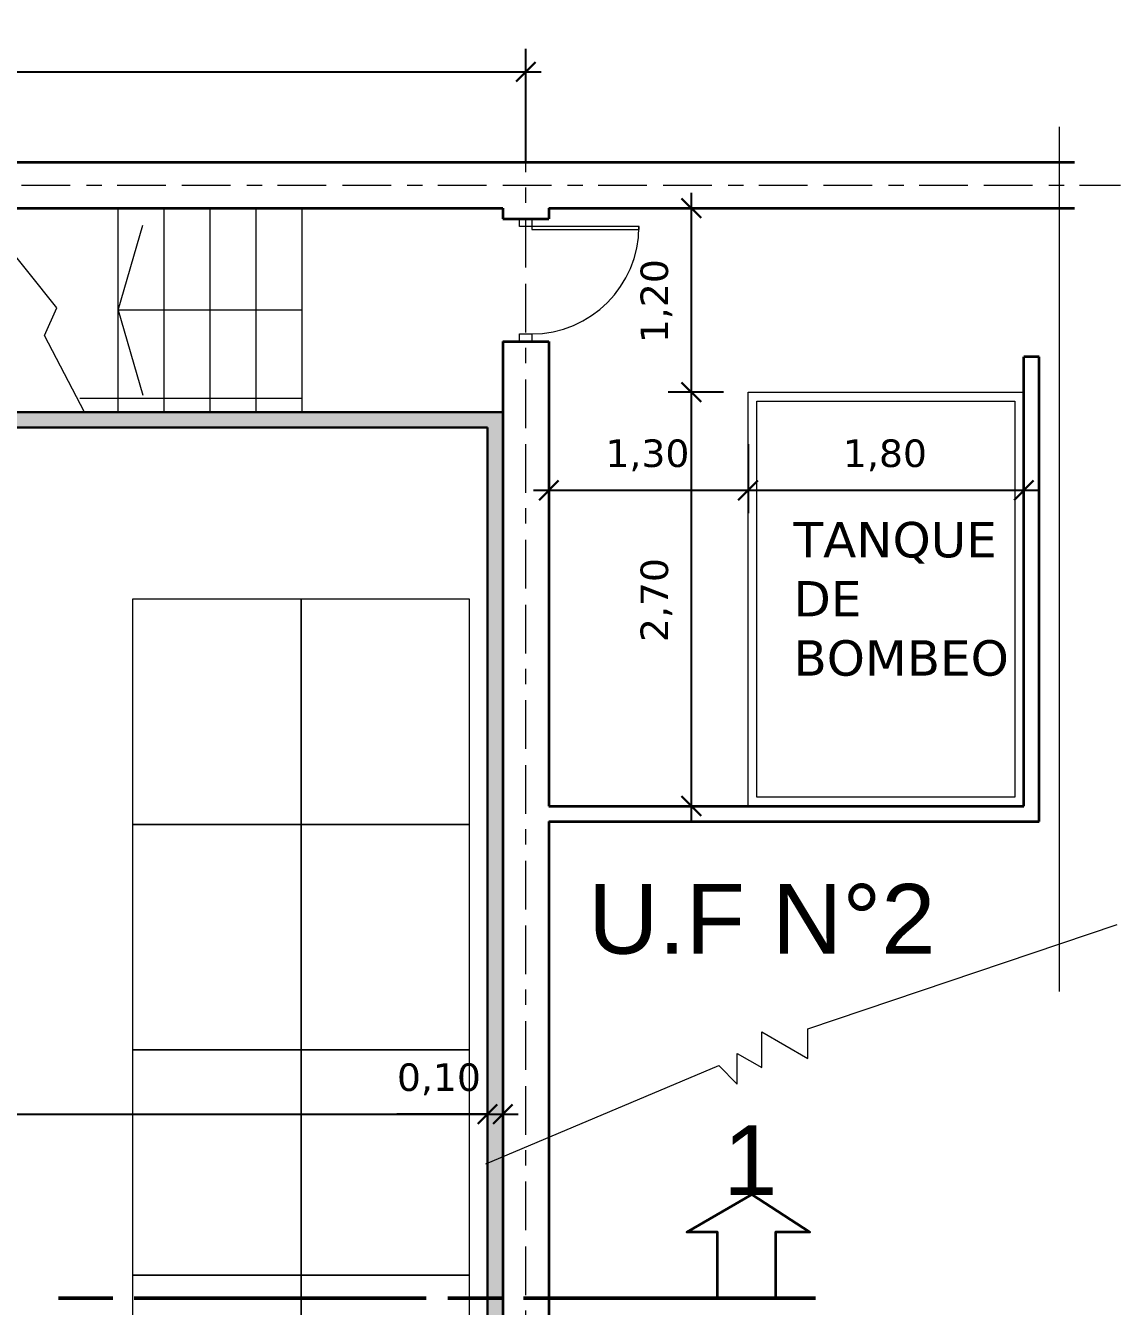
# Model space of a CAD drawing. Header units: metres. Extents: x -16.9 to 45.1, y -12.2 to 64.8.
# Drawn here: x 5.76 to 12.9, y 36.45 to 44.8 of the extents above; entities that cross this region are included whole.
import ezdxf

# ---------------------------------------------------------------- set-up
doc = ezdxf.new("R2010")
doc.units = ezdxf.units.M
doc.header["$LTSCALE"] = 0.508
doc.header["$PDMODE"] = 1
doc.header["$PDSIZE"] = -2
doc.linetypes.add('STYLE_07', pattern=[1.875, 0.625, -0.20828, 0.625, -0.20836, 0.06943, -0.13893])
doc.linetypes.add('STYLE_09', pattern=[5, 3.75, -0.277785, 0.69443, -0.277785])
doc.layers.get('0').update_dxf_attribs({"lineweight": 18})
for name, color, linetype, lineweight in [('CARPINTERIA', 7, 'Continuous', 13), ('Dimension', 7, 'Continuous', 5), ('ESTANTERIA', 7, 'Continuous', 18), ('Muros', 7, 'Continuous', 35), ('None', 7, 'Continuous', 5), ('panel nuevo', 7, 'Continuous', 30), ('Textos grales', 7, 'Continuous', 9)]:
    doc.layers.add(name, color=color, linetype=linetype, lineweight=lineweight)
doc.styles.add('Arial', font='arial.ttf')
doc.styles.add('Verdana', font='verdana.ttf')
doc.dimstyles.new('personal', dxfattribs={"dimtxt": 0.227376, "dimasz": 0.179989, "dimexe": 0.15, "dimexo": 0.159, "dimgap": 0.001, "dimtad": 1, "dimzin": 3, "dimtxsty": 'Arial', "dimblk": 'VW_SLASH', "dimcen": 0, "dimdle": 0.001, "dimazin": 0, "dimtfac": 0.8, "dimtix": 1, "dimtmove": 0, "dimatfit": 0, "dimldrblk": 'VW_CONCAVEFILLED', "dimfxl": 0, "dimfrac": 2, "dimtolj": 1, "dimtzin": 3, "dimarcsym": 0})
pattern_1 = [(0, (0.94279, 11.969912), (0.050229492, 0.029000004), [0.03348633, -0.06697266]), (120, (0.94279, 11.969912), (-0.050229486, 0.029000014), [0.03348633, -0.06697266]), (60, (0.976275, 12.027912), (6e-09, 0.058000018), [0.03348633, -0.06697266])]

# ---------------------------------------------------------------- blocks, each defined once
blk = doc.blocks.new('P 0.80 (0.10)')
at = {"layer": 'CARPINTERIA', "color": 0, "flags": 128}
for points in [[(-0.33, 0.739), (-0.35, 0.739), (-0.35, 0.04), (-0.33, 0.04)], [(-0.4, 0.0395), (-0.35, 0.0395), (-0.35, -0.0405), (-0.4, -0.0405)], [(0.35, 0.0395), (0.4, 0.0395), (0.4, -0.0405), (0.35, -0.0405)]]:
    blk.add_lwpolyline(points, close=True, dxfattribs=at)
at = {"layer": 'CARPINTERIA', "color": 0}
blk.add_arc((-0.35, 0.038), 0.7, 0, 90, dxfattribs=at)
blk = doc.blocks.new('*D34')
at = {"layer": 'Defpoints', "color": 0, "lineweight": 0, "transparency": 16777216}
for p in [(0.78, 37.7), (8.77, 37.04), (0.78, 36.83)]:
    blk.add_point(p, dxfattribs=at)
at = {"layer": 'Dimension', "color": 0, "lineweight": -2, "transparency": 16777216}
for p, q in [((0.78, 36.989), (0.78, 37.85)), ((8.77, 37.199), (8.77, 37.85)), ((0.68, 37.7), (0.78, 37.7)), ((0.78, 37.7), (8.77, 37.7)), ((8.77, 37.7), (8.87, 37.7))]:
    blk.add_line(p, q, dxfattribs=at)
at = {"layer": 'panel nuevo', "color": 0, "transparency": 16777216}
for points in [[(0.7164, 37.6364), (0.8436, 37.7636)], [(8.8336, 37.7636), (8.7064, 37.6364)]]:
    blk.add_lwpolyline(points, dxfattribs=at)
at = {"layer": 'Dimension', "color": 0, "transparency": 16777216, "insert": (4.4545, 38.0643), "char_height": 0.20505, "attachment_point": 1, "line_spacing_factor": 1.003239, "style": 'Verdana'}
blk.add_mtext('7,99', dxfattribs=at)
blk = doc.blocks.new('VW_CONCAVEFILLED')
at = {"linetype": 'ByBlock', "lineweight": 0}
blk.add_hatch(color=0, dxfattribs=at).paths.add_polyline_path([(-1.111, 0.298), (-1.079, 0.28), (-1.046, 0.263), (-1.013, 0.247), (-0.98, 0.231), (-0.947, 0.216), (-0.914, 0.201), (-0.88, 0.187), (-0.847, 0.173), (-0.813, 0.16), (-0.779, 0.147), (-0.745, 0.135), (-0.711, 0.123), (-0.677, 0.112), (-0.643, 0.101), (-0.608, 0.091), (-0.574, 0.082), (-0.539, 0.073), (-0.504, 0.064), (-0.469, 0.056), (-0.434, 0.049), (-0.398, 0.042), (-0.363, 0.035), (-0.327, 0.029), (-0.291, 0.024), (-0.255, 0.019), (-0.219, 0.015), (-0.183, 0.011), (-0.147, 0.008), (-0.11, 0.005), (-0.074, 0.003), (-0.037, 0.001), (0, 0), (-0.037, -0.001), (-0.074, -0.003), (-0.11, -0.005), (-0.147, -0.008), (-0.183, -0.011), (-0.219, -0.015), (-0.255, -0.019), (-0.291, -0.024), (-0.327, -0.029), (-0.363, -0.035), (-0.398, -0.042), (-0.434, -0.049), (-0.469, -0.056), (-0.504, -0.064), (-0.539, -0.073), (-0.574, -0.082), (-0.608, -0.091), (-0.643, -0.101), (-0.677, -0.112), (-0.711, -0.123), (-0.745, -0.135), (-0.779, -0.147), (-0.813, -0.16), (-0.847, -0.173), (-0.88, -0.187), (-0.914, -0.201), (-0.947, -0.216), (-0.98, -0.231), (-1.013, -0.247), (-1.046, -0.263), (-1.079, -0.28), (-1.111, -0.298), (-1.097, -0.282), (-1.085, -0.267), (-1.072, -0.25), (-1.061, -0.233), (-1.051, -0.215), (-1.041, -0.197), (-1.032, -0.179), (-1.024, -0.16), (-1.017, -0.141), (-1.011, -0.121), (-1.006, -0.101), (-1.001, -0.081), (-0.998, -0.061), (-0.996, -0.041), (-0.994, -0.02), (-0.994, 0), (-0.994, 0.02), (-0.996, 0.041), (-0.998, 0.061), (-1.001, 0.081), (-1.006, 0.101), (-1.011, 0.121), (-1.017, 0.141), (-1.024, 0.16), (-1.032, 0.179), (-1.041, 0.197), (-1.051, 0.215), (-1.061, 0.233), (-1.072, 0.25), (-1.085, 0.267), (-1.097, 0.282)])
at = {"layer": 'panel nuevo', "color": 0}
blk.add_lwpolyline([(-1.111, 0.298), (-1.079, 0.28), (-1.046, 0.263), (-1.013, 0.247), (-0.98, 0.231), (-0.947, 0.216), (-0.914, 0.201), (-0.88, 0.187), (-0.847, 0.173), (-0.813, 0.16), (-0.779, 0.147), (-0.745, 0.135), (-0.711, 0.123), (-0.677, 0.112), (-0.643, 0.101), (-0.608, 0.091), (-0.574, 0.082), (-0.539, 0.073), (-0.504, 0.064), (-0.469, 0.056), (-0.434, 0.049), (-0.398, 0.042), (-0.363, 0.035), (-0.327, 0.029), (-0.291, 0.024), (-0.255, 0.019), (-0.219, 0.015), (-0.183, 0.011), (-0.147, 0.008), (-0.11, 0.005), (-0.074, 0.003), (-0.037, 0.001), (0, 0), (-0.037, -0.001), (-0.074, -0.003), (-0.11, -0.005), (-0.147, -0.008), (-0.183, -0.011), (-0.219, -0.015), (-0.255, -0.019), (-0.291, -0.024), (-0.327, -0.029), (-0.363, -0.035), (-0.398, -0.042), (-0.434, -0.049), (-0.469, -0.056), (-0.504, -0.064), (-0.539, -0.073), (-0.574, -0.082), (-0.608, -0.091), (-0.643, -0.101), (-0.677, -0.112), (-0.711, -0.123), (-0.745, -0.135), (-0.779, -0.147), (-0.813, -0.16), (-0.847, -0.173), (-0.88, -0.187), (-0.914, -0.201), (-0.947, -0.216), (-0.98, -0.231), (-1.013, -0.247), (-1.046, -0.263), (-1.079, -0.28), (-1.111, -0.298), (-1.097, -0.282), (-1.085, -0.267), (-1.072, -0.25), (-1.061, -0.233), (-1.051, -0.215), (-1.041, -0.197), (-1.032, -0.179), (-1.024, -0.16), (-1.017, -0.141), (-1.011, -0.121), (-1.006, -0.101), (-1.001, -0.081), (-0.998, -0.061), (-0.996, -0.041), (-0.994, -0.02), (-0.994, 0), (-0.994, 0.02), (-0.996, 0.041), (-0.998, 0.061), (-1.001, 0.081), (-1.006, 0.101), (-1.011, 0.121), (-1.017, 0.141), (-1.024, 0.16), (-1.032, 0.179), (-1.041, 0.197), (-1.051, 0.215), (-1.061, 0.233), (-1.072, 0.25), (-1.085, 0.267), (-1.097, 0.282)], close=True, dxfattribs=at)
blk = doc.blocks.new('VW_SLASH')
at = {"color": 0, "linetype": 'ByBlock', "lineweight": -2}
blk.add_line((0, 0), (-1, 0), dxfattribs=at)
at = {"layer": 'panel nuevo', "color": 0}
blk.add_lwpolyline([(0.354, 0.354), (-0.354, -0.354)], dxfattribs=at)
blk = doc.blocks.new('*D43')
at = {"layer": 'Defpoints', "color": 0, "lineweight": 0, "transparency": 16777216}
for p in [(-8.3, 44.5), (-8.3, 43.76), (9.02, 43.76)]:
    blk.add_point(p, dxfattribs=at)
at = {"layer": 'Dimension', "color": 0, "lineweight": -2, "transparency": 16777216}
for p, q in [((-8.3, 43.919), (-8.3, 44.65)), ((9.02, 43.919), (9.02, 44.65)), ((-8.4, 44.5), (-8.3, 44.5)), ((-8.3, 44.5), (9.02, 44.5)), ((9.02, 44.5), (9.12, 44.5))]:
    blk.add_line(p, q, dxfattribs=at)
at = {"layer": 'panel nuevo', "color": 0, "transparency": 16777216}
for points in [[(-8.3636, 44.4364), (-8.2364, 44.5636)], [(9.0836, 44.5636), (8.9564, 44.4364)]]:
    blk.add_lwpolyline(points, dxfattribs=at)
at = {"layer": 'Dimension', "color": 0, "transparency": 16777216, "insert": (0.0524, 44.7982), "char_height": 0.15379, "attachment_point": 1, "line_spacing_factor": 1.003239, "style": 'Verdana'}
blk.add_mtext('17,32', dxfattribs=at)
blk = doc.blocks.new('*D149')
at = {"layer": 'Defpoints', "color": 0, "lineweight": 0, "transparency": 16777216}
for p in [(10.1, 43.61), (10.46, 43.61), (10.47, 42.41)]:
    blk.add_point(p, dxfattribs=at)
at = {"layer": 'Dimension', "color": 0, "lineweight": -2, "transparency": 16777216}
for p, q in [((10.1, 43.71), (10.1, 43.61)), ((10.301, 43.61), (9.95, 43.61)), ((10.1, 43.61), (10.1, 42.41)), ((10.311, 42.41), (9.95, 42.41)), ((10.1, 42.41), (10.1, 42.31))]:
    blk.add_line(p, q, dxfattribs=at)
at = {"layer": 'panel nuevo', "color": 0, "transparency": 16777216}
for points in [[(10.0364, 43.6736), (10.1636, 43.5464)], [(10.1636, 42.3464), (10.0364, 42.4736)]]:
    blk.add_lwpolyline(points, dxfattribs=at)
at = {"layer": 'Dimension', "color": 0, "transparency": 16777216, "insert": (9.7687, 42.7296), "char_height": 0.17942, "attachment_point": 1, "rotation": 90, "line_spacing_factor": 1.003239, "style": 'Verdana'}
blk.add_mtext('1,20', dxfattribs=at)
blk = doc.blocks.new('*D150')
at = {"layer": 'Defpoints', "color": 0, "lineweight": 0, "transparency": 16777216}
for p in [(10.1, 42.41), (10.47, 42.41), (10.47, 39.71)]:
    blk.add_point(p, dxfattribs=at)
at = {"layer": 'Dimension', "color": 0, "lineweight": -2, "transparency": 16777216}
for p, q in [((10.1, 42.51), (10.1, 42.41)), ((10.311, 42.41), (9.95, 42.41)), ((10.1, 42.41), (10.1, 39.71)), ((10.311, 39.71), (9.95, 39.71)), ((10.1, 39.71), (10.1, 39.61))]:
    blk.add_line(p, q, dxfattribs=at)
at = {"layer": 'panel nuevo', "color": 0, "transparency": 16777216}
for points in [[(10.0364, 42.4736), (10.1636, 42.3464)], [(10.1636, 39.6464), (10.0364, 39.7736)]]:
    blk.add_lwpolyline(points, dxfattribs=at)
at = {"layer": 'Dimension', "color": 0, "transparency": 16777216, "insert": (9.7687, 40.7796), "char_height": 0.17942, "attachment_point": 1, "rotation": 90, "line_spacing_factor": 1.003239, "style": 'Verdana'}
blk.add_mtext('2,70', dxfattribs=at)
blk = doc.blocks.new('*D151')
at = {"layer": 'Defpoints', "color": 0, "lineweight": 0, "transparency": 16777216}
for p in [(9.17, 42.52), (10.47, 42.23), (9.17, 41.77)]:
    blk.add_point(p, dxfattribs=at)
at = {"layer": 'Dimension', "color": 0, "lineweight": -2, "transparency": 16777216}
for p, q in [((9.17, 42.361), (9.17, 41.62)), ((10.47, 42.071), (10.47, 41.62)), ((9.07, 41.77), (9.17, 41.77)), ((9.17, 41.77), (10.47, 41.77)), ((10.47, 41.77), (10.57, 41.77))]:
    blk.add_line(p, q, dxfattribs=at)
at = {"layer": 'panel nuevo', "color": 0, "transparency": 16777216}
for points in [[(9.1064, 41.7064), (9.2336, 41.8336)], [(10.5336, 41.8336), (10.4064, 41.7064)]]:
    blk.add_lwpolyline(points, dxfattribs=at)
at = {"layer": 'Dimension', "color": 0, "transparency": 16777216, "insert": (9.5396, 42.1013), "char_height": 0.17942, "attachment_point": 1, "line_spacing_factor": 1.003239, "style": 'Verdana'}
blk.add_mtext('1,30', dxfattribs=at)
blk = doc.blocks.new('*D152')
at = {"layer": 'Defpoints', "color": 0, "lineweight": 0, "transparency": 16777216}
for p in [(10.47, 42.23), (12.27, 41.976), (10.47, 41.77)]:
    blk.add_point(p, dxfattribs=at)
at = {"layer": 'Dimension', "color": 0, "lineweight": -2, "transparency": 16777216}
for p, q in [((10.47, 42.071), (10.47, 41.62)), ((12.27, 41.817), (12.27, 41.62)), ((10.37, 41.77), (10.47, 41.77)), ((10.47, 41.77), (12.27, 41.77)), ((12.27, 41.77), (12.37, 41.77))]:
    blk.add_line(p, q, dxfattribs=at)
at = {"layer": 'panel nuevo', "color": 0, "transparency": 16777216}
for points in [[(10.4064, 41.7064), (10.5336, 41.8336)], [(12.3336, 41.8336), (12.2064, 41.7064)]]:
    blk.add_lwpolyline(points, dxfattribs=at)
at = {"layer": 'Dimension', "color": 0, "transparency": 16777216, "insert": (11.0896, 42.1013), "char_height": 0.17942, "attachment_point": 1, "line_spacing_factor": 1.003239, "style": 'Verdana'}
blk.add_mtext('1,80', dxfattribs=at)
blk = doc.blocks.new('Group-26')
at = {"layer": 'ESTANTERIA', "color": 0, "linetype": 'Continuous'}
for points in [[(7.5532, 41.06), (6.4532, 41.06), (6.4532, 39.59), (7.5532, 39.59)], [(8.6532, 41.06), (7.5532, 41.06), (7.5532, 39.59), (8.6532, 39.59)], [(7.5532, 39.59), (6.4532, 39.59), (6.4532, 38.12), (7.5532, 38.12)], [(8.6532, 39.59), (7.5532, 39.59), (7.5532, 38.12), (8.6532, 38.12)], [(7.5532, 38.12), (6.4532, 38.12), (6.4532, 36.65), (7.5532, 36.65)], [(8.6532, 38.12), (7.5532, 38.12), (7.5532, 36.65), (8.6532, 36.65)], [(7.5532, 36.65), (6.4532, 36.65), (6.4532, 35.18), (7.5532, 35.18)], [(8.6532, 36.65), (7.5532, 36.65), (7.5532, 35.18), (8.6532, 35.18)]]:
    blk.add_lwpolyline(points, close=True, dxfattribs=at)
blk = doc.blocks.new('*D232')
at = {"layer": 'Defpoints', "color": 0, "lineweight": 0, "transparency": 16777216}
for p in [(8.77, 37.7), (8.77, 37.7), (8.87, 37.7)]:
    blk.add_point(p, dxfattribs=at)
at = {"layer": 'Dimension', "color": 0, "lineweight": -2, "transparency": 16777216}
for p, q in [((8.77, 37.859), (8.77, 37.85)), ((8.87, 37.859), (8.87, 37.85)), ((8.77, 37.7), (8.1792, 37.7)), ((8.67, 37.7), (8.77, 37.7)), ((8.77, 37.7), (8.87, 37.7)), ((8.87, 37.7), (8.97, 37.7))]:
    blk.add_line(p, q, dxfattribs=at)
at = {"layer": 'panel nuevo', "color": 0, "transparency": 16777216}
for points in [[(8.7064, 37.6364), (8.8336, 37.7636)], [(8.9336, 37.7636), (8.8064, 37.6364)]]:
    blk.add_lwpolyline(points, dxfattribs=at)
at = {"layer": 'Dimension', "color": 0, "transparency": 16777216, "insert": (8.1792, 38.0313), "char_height": 0.17942, "attachment_point": 1, "line_spacing_factor": 1.003239, "style": 'Verdana'}
blk.add_mtext('0,10', dxfattribs=at)

msp = doc.modelspace()

# ---------------------------------------------------------------- hatches: boundary and pattern name
at = {"layer": 'panel nuevo', "linetype": 'Continuous', "lineweight": 9}
h = msp.add_hatch(dxfattribs=at)
h.set_pattern_fill('HONEY', style=0, pattern_type=2)
h.set_pattern_definition(pattern_1)
h.paths.add_polyline_path([(0.78, 42.18), (0.68, 42.28), (8.87, 42.28), (8.77, 42.18)])
h = msp.add_hatch(dxfattribs=at)
h.set_pattern_fill('HONEY', style=0, pattern_type=2)
h.set_pattern_definition(pattern_1)
h.paths.add_polyline_path([(8.77, 42.18), (8.87, 42.28), (8.87, 22.92), (8.77, 23.02)])

# ---------------------------------------------------------------- linework, layer by layer
at = {"layer": 'Muros'}
for p, q in [((-8.45, 43.91), (12.6, 43.91)), ((4.08, 43.61), (8.87, 43.61)), ((8.87, 43.61), (8.87, 43.54)), ((8.87, 43.54), (9.17, 43.54)), ((9.17, 43.61), (9.17, 43.54)), ((9.17, 43.61), (12.6, 43.61)), ((8.87, 42.74), (8.87, 16.417)), ((8.87, 42.74), (9.17, 42.74)), ((9.17, 42.74), (9.17, 39.71)), ((12.37, 42.64), (12.27, 42.64)), ((12.27, 39.71), (12.27, 42.64)), ((12.37, 39.61), (12.37, 42.64)), ((9.17, 39.71), (12.27, 39.71)), ((9.17, 39.61), (12.37, 39.61)), ((9.17, 39.61), (9.17, -4.2645))]:
    msp.add_line(p, q, dxfattribs=at)
msp.add_lwpolyline([(10.65, 36.5), (10.27, 36.5), (10.27, 36.93), (10.07, 36.93), (10.495, 37.1754), (10.8744, 36.93), (10.65, 36.93), (10.65, 36.5), (10.34, 36.5)], dxfattribs=at)
at = {"layer": 'None', "linetype": 'STYLE_07', "lineweight": 5}
for p, q in [((9.02, -4.3), (9.02, 44.36)), ((-8.3, 43.76), (12.9, 43.76))]:
    msp.add_line(p, q, dxfattribs=at)
at = {"layer": 'None', "linetype": 'Continuous', "lineweight": 5}
for p, q in [((12.5, 44.14), (12.5, 38.5)), ((5.96, 42.96), (5.44, 43.61)), ((6.36, 42.28), (6.36, 43.61)), ((6.66, 42.28), (6.66, 43.61)), ((6.96, 42.28), (6.96, 43.61)), ((7.26, 42.28), (7.26, 43.61)), ((7.56, 42.28), (7.56, 43.61)), ((6.36, 42.945), (6.52, 43.5)), ((5.88, 42.78), (5.96, 42.96)), ((7.56, 42.945), (6.36, 42.945)), ((6.36, 42.945), (6.52, 42.39)), ((6.14, 42.28), (5.88, 42.78)), ((6.11, 42.37), (7.56, 42.37)), ((6.14, 42.28), (8.87, 42.28))]:
    msp.add_line(p, q, dxfattribs=at)
at = {"layer": 'None', "linetype": 'STYLE_09', "lineweight": 50}
msp.add_line((10.9103, 36.5), (5.948, 36.5), dxfattribs=at)
at = {"layer": 'None', "linetype": 'Continuous', "lineweight": 5}
for points in [[(10.47, 42.41), (12.27, 42.41), (12.27, 39.71), (10.47, 39.71)], [(10.528, 42.352), (12.212, 42.352), (12.212, 39.768), (10.528, 39.768)]]:
    msp.add_lwpolyline(points, close=True, dxfattribs=at)
at = {"layer": 'None', "linetype": 'Continuous', "lineweight": 5, "flags": 128}
msp.add_lwpolyline([(8.76, 37.3766), (10.28, 38.0166), (10.4, 37.8966), (10.4, 38.0966), (10.56, 38.0042), (10.56, 38.2366), (10.86, 38.0634), (10.86, 38.2566), (12.88, 38.9366)], dxfattribs=at)
at = {"layer": 'panel nuevo'}
for p, q in [((0.68, 42.28), (8.87, 42.28)), ((8.87, 42.28), (8.87, 22.92)), ((0.78, 42.18), (8.77, 42.18)), ((8.77, 42.18), (8.77, 23.02))]:
    msp.add_line(p, q, dxfattribs=at)

# ---------------------------------------------------------------- block references
at = {"layer": 'None', "rotation": 270}
msp.add_blockref('P 0.80 (0.10)', (9.02, 43.14), dxfattribs=at)
at = {"layer": 'panel nuevo'}
msp.add_blockref('Group-26', (0, 0), dxfattribs=at)

# ---------------------------------------------------------------- texts
at = {"layer": 'None', "insert": (10.7668, 41.5632), "char_height": 0.23068, "attachment_point": 1, "line_spacing_factor": 1.003239, "style": 'Verdana'}
msp.add_mtext('TANQUE\\PDE\\PBOMBEO', dxfattribs=at)
at = {"layer": 'Textos grales', "attachment_point": 8, "line_spacing_factor": 0.96736, "style": 'Arial'}
for s, insert, char_height in [('U.F N°2', (10.56, 38.7403), 0.45475), ('1', (10.4847, 37.173), 0.4548)]:
    msp.add_mtext(s, dxfattribs=dict(at, insert=insert, char_height=char_height))

# ---------------------------------------------------------------- dimensions: what is measured, and where the dimension line sits
at = {"layer": 'Dimension'}
for base, p1, p2, override, picture, middle in [((-8.3, 44.5), (9.02, 43.76), (-8.3, 43.76), {"dimtxt": 0.153789, "dimgap": 0.1, "dimpost": '<>', "dimtxsty": 'Verdana', "dimtmove": 2}, '*D43', (0.36, 44.5)), ((9.17, 41.77), (10.47, 42.23), (9.17, 42.52), {"dimtxt": 0.179421, "dimgap": 0.1, "dimpost": '<>', "dimtxsty": 'Verdana', "dimtmove": 2}, '*D151', (9.82, 41.77)), ((10.47, 41.77), (12.27, 41.976), (10.47, 42.23), {"dimtxt": 0.179421, "dimgap": 0.1, "dimpost": '<>', "dimtxsty": 'Verdana', "dimtmove": 2}, '*D152', (11.37, 41.77)), ((0.78, 37.7), (8.77, 37.04), (0.78, 36.83), {"dimtxt": 0.205052, "dimgap": 0.1, "dimpost": '<>', "dimtxsty": 'Verdana', "dimtmove": 2}, '*D34', (4.775, 37.7))]:
    dim = msp.add_linear_dim(base=base, p1=p1, p2=p2, dimstyle='personal', override=override, dxfattribs=at)
    dim.commit()
    dim.dimension.update_dxf_attribs({"geometry": picture, "text_midpoint": middle})
for base, p1, p2, picture, middle in [((10.1, 43.61), (10.47, 42.41), (10.46, 43.61), '*D149', (10.1, 43.01)), ((10.1, 42.41), (10.47, 39.71), (10.47, 42.41), '*D150', (10.1, 41.06))]:
    dim = msp.add_linear_dim(base=base, p1=p1, p2=p2, angle=270, dimstyle='personal', override={"dimtxt": 0.179421, "dimgap": 0.1, "dimpost": '<>', "dimtxsty": 'Verdana', "dimtmove": 2}, dxfattribs=at)
    dim.commit()
    dim.dimension.update_dxf_attribs({"geometry": picture, "text_midpoint": middle})
dim = msp.add_linear_dim(base=(8.77, 37.7), p1=(8.87, 37.7), p2=(8.77, 37.7), dimstyle='personal', override={"dimtxt": 0.179421, "dimgap": 0.1, "dimpost": '<>', "dimtxsty": 'Verdana', "dimtix": 0, "dimtmove": 2}, dxfattribs=at)
dim.commit()
dim.dimension.update_dxf_attribs({"geometry": '*D232', "text_midpoint": (8.74, 37.7), "dimtype": 160})

doc.saveas('drawing.dxf')
